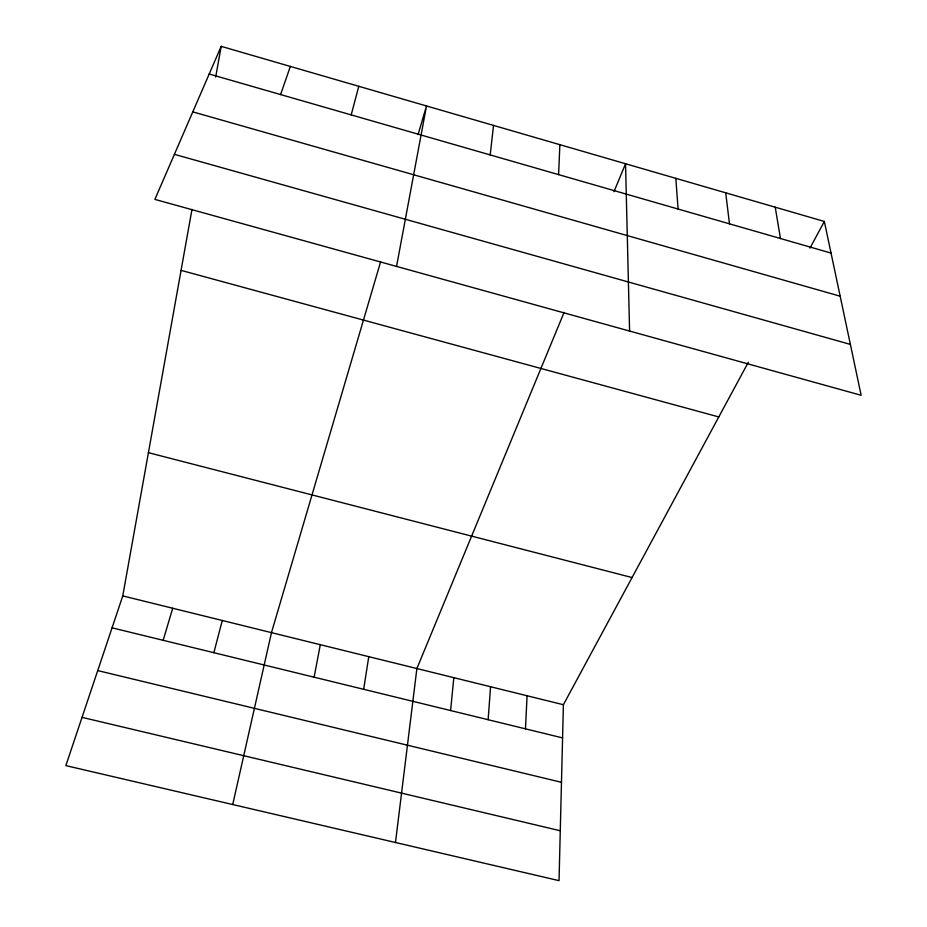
<?xml version="1.0" encoding="UTF-8"?>
<svg xmlns="http://www.w3.org/2000/svg" width="927" height="927" viewBox="0 0 927 927"><rect width="100%" height="100%" fill="white"/><g stroke="black" fill="none" stroke-linecap="round" stroke-linejoin="round"><path stroke-width="1.39" d="M748.298 362.295L563.396 704.729L559.039 880.65L65.852 765.621L122.77 595.91L191.982 209.409M558.599 174.624L559.873 144.682M525.47 728.842L527.081 695.76M488.147 719.723L490.557 686.745M450.603 710.546L453.824 677.672M490.198 154.925L493.523 125.412M395.481 842.504L416.883 668.552L564.103 312.364M363.674 689.306L368.772 656.664M215.69 77.022L221.182 46.35L824.346 221.46L861.148 395.284L154.879 199.386L221.182 46.35M396.547 266.408L426.501 105.956L418.077 134.554M314.114 677.197L320.302 644.694M232.723 804.543L271.472 632.631L380.638 261.738M213.859 652.701L222.271 620.487M351.206 114.902L358.772 86.292M163.164 640.302L172.712 608.251M280.591 94.566L290.336 66.431M613.987 191.692L625.54 163.743L629.595 331.055M809.955 248.123L824.346 221.46M82.039 717.359L560.267 830.754M97.729 670.592L561.472 782.307M112.074 627.822L562.573 737.904M122.77 595.91L563.396 704.729M148.424 452.677L632.063 577.544M181.066 270.371L718.796 416.941M174.392 154.334L850.383 344.404M192.793 111.866L840.175 296.211M209.201 74.009L831.044 253.083M775.227 207.196L780.464 238.517M725.714 192.828L729.479 223.836M675.818 178.343L678.089 209.027"/></g></svg>
